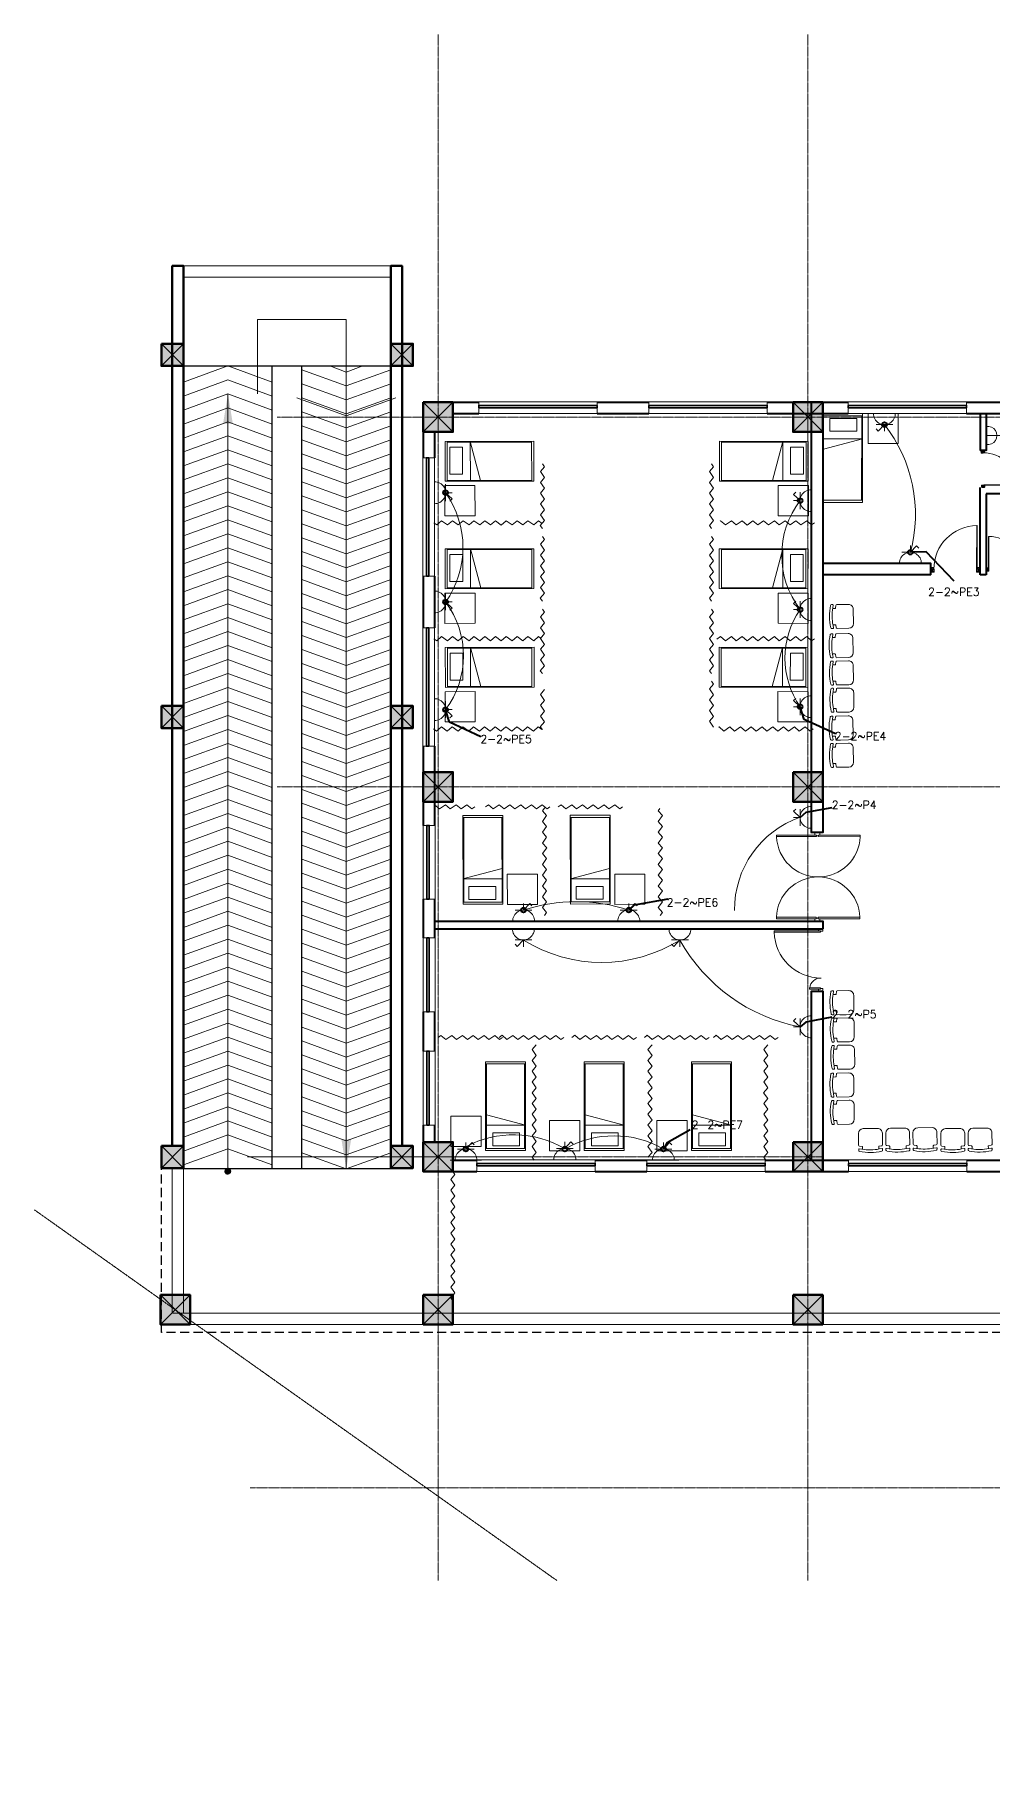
# Model space of a CAD drawing. Header units: millimetres. Extents: x 2355032 to 3136749, y 3674522 to 3929111.
# Drawn here: x 2555483 to 2574933, y 3816446 to 3851404 of the extents above; entities that cross this region are included whole.
import ezdxf

# ---------------------------------------------------------------- set-up
doc = ezdxf.new("R2010")
doc.units = ezdxf.units.MM
doc.header["$MEASUREMENT"] = 0
doc.linetypes.add('CENTER', pattern=[2, 1.25, -0.25, 0.25, -0.25])
doc.linetypes.add('DASHED', pattern=[0.75, 0.5, -0.25])
for name, color, linetype, lineweight in [('5 A power', 220, 'Continuous', 9), ('centreline', 52, 'CENTER', 5), ('Column-0.5', 14, 'Continuous', 50), ('Dimension- 0.15', 114, 'Continuous', 15), ('door', 41, 'Continuous', 5), ('Door Opening-0.09', 253, 'Continuous', 9), ('Furniture Hospital-0.09', 44, 'Continuous', 9), ('Hatch', 9, 'Continuous', 9), ('hatch-1', 53, 'Continuous', 15), ('hidden lines', 205, 'DASHED', 5), ('Power Sockets City supply', 141, 'Continuous', 13), ('Sill Level', 140, 'Continuous', 20), ('stairs', 6, 'Continuous', 25), ('WALL 0.2', 7, 'Continuous', 20), ('wall 0.4', 7, 'Continuous', 40), ('Wall-0.5', 7, 'Continuous', 50), ('WINDOW', 152, 'Continuous', 30), ('Windows Plan', 152, 'Continuous', 35)]:
    doc.layers.add(name, color=color, linetype=linetype, lineweight=lineweight)
doc.layers.add('power socket Generator', color=210, linetype='CENTER')
doc.layers.add('Wires', color=1, linetype='Continuous')
doc.styles.add('romans', font='romans.shx')
doc.styles.get("Standard").update_dxf_attribs({"font": 'arial.ttf'})
doc.linetypes.add('ZIGZAG', pattern='A,0.0001,-0.2,[131,ltypeshp.shx,S=0.2,R=0,X=-0.2,Y=0],-0.4,[131,ltypeshp.shx,S=0.2,R=180,X=0.2,Y=0],-0.2', length=0.8001)
doc.dimstyles.get("Standard").update_dxf_attribs({"dimtxt": 500, "dimasz": 100, "dimexe": 100, "dimexo": 200, "dimgap": 0.09, "dimtad": 0, "dimtoh": 1, "dimdec": 0, "dimzin": 0, "dimdsep": 46, "dimtxsty": 'Standard', "dimblk": 'DOT', "dimcen": 0, "dimclrd": 256, "dimclre": 256, "dimclrt": 256, "dimadec": 0, "dimazin": 0, "dimtfac": 1, "dimtdec": 0, "dimtofl": 0, "dimtmove": 0, "dimatfit": 3, "dimfxl": 1, "dimtolj": 1, "dimtzin": 0, "dimlwd": -1, "dimlwe": -1, "dimarcsym": 1})

# ---------------------------------------------------------------- blocks, each defined once
blk = doc.blocks.new('2ft column')
at = {"layer": 'Hatch', "ltscale": 5}
h = blk.add_hatch(color=256, dxfattribs=at)
h.dxf.hatch_style = 1
h.paths.add_polyline_path([(2207385, 4176559), (2207985, 4176559), (2207985, 4175959), (2207385, 4175959)])
at = {"layer": 'Column-0.5', "ltscale": 5}
blk.add_lwpolyline([(2207385, 4176559), (2207985, 4176559), (2207985, 4175959), (2207385, 4175959)], close=True, dxfattribs=at)
at = {"layer": 'Defpoints', "ltscale": 5}
for points in [[(2207985, 4176559), (2207385, 4175959)], [(2207985, 4175959), (2207385, 4176559)]]:
    blk.add_lwpolyline(points, dxfattribs=at)
blk = doc.blocks.new('_Dot')
at = {"color": 0, "linetype": 'ByBlock', "lineweight": -2}
blk.add_line((-0.5, 0), (-1, 0), dxfattribs=at)
at = {"color": 0, "linetype": 'ByBlock', "lineweight": -3, "const_width": 0.5}
blk.add_lwpolyline([(-0.25, 0, 1), (0.25, 0, 1)], format="xyb", close=True, dxfattribs=at)
blk = doc.blocks.new('d1')
at = {"layer": 'door'}
for p, q in [((2442.7, 10746.2), (2408.3, 10746.2)), ((2408.3, 10746.2), (2408.3, 10745.7)), ((2442.7, 10745.7), (2408.3, 10745.7))]:
    blk.add_line(p, q, dxfattribs=at)
at = {"layer": 'door', "ltscale": 80}
for points in [[(2445, 10779.7), (2445, 10782), (2444.6, 10782), (2444.6, 10782.4), (2441.8, 10782.4), (2441.8, 10782), (2441.4, 10782), (2441.4, 10780.1), (2442.7, 10780.1), (2442.7, 10779.7)], [(2445, 10746.2), (2445, 10743.9), (2444.6, 10743.9), (2444.6, 10743.4), (2441.8, 10743.4), (2441.8, 10743.9), (2441.4, 10743.9), (2441.4, 10745.7), (2442.7, 10745.7), (2442.7, 10746.2)]]:
    blk.add_lwpolyline(points, close=True, dxfattribs=at)
at = {"layer": 'Door Opening-0.09', "ltscale": 80}
blk.add_arc((2442.7, 10745.7), 34.4, 90, 179.274, dxfattribs=at)
at = {"layer": 'hidden lines'}
for centre, radius, start, end in [((2441.6, 10791.4), 9.82, 268.3986, 287.3158), ((2441.4, 10784.8), 4.22, 269.7899, 318.9675), ((2444.3, 10781.3), 2.81, 166.4652, 205.1802), ((2445, 10781.7), 2.48, 162.4671, 233.2418), ((2441.6, 10782), 3, 308.4681, 358.9527), ((2445.5, 10782.1), 1.81, 168.6475, 255.2319), ((2441.4, 10741.1), 4.22, 41.0325, 90.2101), ((2441.6, 10734.5), 9.82, 72.6842, 91.6014), ((2444.3, 10744.5), 2.81, 154.8198, 193.5348), ((2445, 10744.2), 2.48, 126.7582, 197.5329), ((2441.6, 10743.8), 3, 1.0473, 51.5319), ((2445.5, 10743.8), 1.81, 104.7681, 191.3525)]:
    blk.add_arc(centre, radius, start, end, dxfattribs=at)
blk = doc.blocks.new('BED')
at = {"layer": 'Furniture Hospital-0.09'}
for p, q in [((-2.12, 0.475), (-2.12, -0.475)), ((-2.12, -0.475), (-2.12, 0.475)), ((-0.008, 0.475), (-2.12, 0.475)), ((-2.07, 0.475), (-2.07, -0.475)), ((-0.058, 0.455), (-2.07, 0.455)), ((-0.855, -0.455), (-0.61, 0.475)), ((-0.61, 0.475), (-0.61, -0.455)), ((-0.058, -0.475), (-0.058, 0.475)), ((-0.008, -0.475), (-0.008, 0.475)), ((-0.425, 0.336), (-0.426, -0.303)), ((-0.425, 0.336), (-0.121, 0.336)), ((-0.121, -0.303), (-0.121, 0.336)), ((-0.426, -0.303), (-0.121, -0.303)), ((-2.12, -0.475), (-0.008, -0.475)), ((-2.07, -0.455), (-0.058, -0.455))]:
    blk.add_line(p, q, dxfattribs=at)
blk = doc.blocks.new("door 5'")
at = {"layer": 'door', "ltscale": 1000}
for points in [[(2177525, 4317078), (2177525, 4317062), (2177516, 4317062), (2177516, 4317020), (2177473, 4317020), (2177474, 4317105)], [(2177525, 4317062), (2177525, 4317105), (2177474, 4317105), (2177473, 4317020)], [(2177473, 4317020), (2177516, 4317020)], [(2177474, 4317105), (2177516, 4317105)], [(2178697, 4316120), (2178697, 4317060), (2178671, 4317060), (2178671, 4316120), (2178697, 4316120)], [(2178689, 4317076), (2178689, 4317060), (2178697, 4317060), (2178697, 4317018), (2178740, 4317018), (2178740, 4317104)], [(2178689, 4317060), (2178689, 4317104), (2178740, 4317104), (2178740, 4317018)], [(2178740, 4317018), (2178697, 4317018)]]:
    blk.add_lwpolyline(points, dxfattribs=at)
blk.add_lwpolyline([(2177516, 4316839), (2177516, 4317062), (2177543, 4317062), (2177543, 4316839)], close=True, dxfattribs=at)
at = {"layer": 'Door Opening-0.09', "ltscale": 1000}
for centre, radius, start, end in [((2177516, 4317062), 224, 276.6944, 2.344), ((2178697, 4317076), 957, 180.3416, 268.4244)]:
    blk.add_arc(centre, radius, start, end, dxfattribs=at)
at = {"layer": 'WINDOW', "ltscale": 5}
blk.add_line((2177474, 4317104), (2177474, 4317104), dxfattribs=at)
blk = doc.blocks.new('MAIN DOOR')
at = {"layer": 'door', "ltscale": 1000}
for points in [[(2313.5, 188.5), (2347.4, 188.5), (2347.4, 187.3), (2313.5, 187.3)], [(2381.3, 188.5), (2348.9, 188.5), (2348.9, 187.3), (2381.3, 187.3)]]:
    blk.add_lwpolyline(points, close=True, dxfattribs=at)
for points in [[(2346.1, 190.6), (2346.1, 188.5)], [(2348.9, 188.1), (2347.4, 188.1), (2347.4, 188.5), (2346.1, 188.5), (2346.1, 190.6), (2350.2, 190.6)], [(2347.4, 188.1), (2348.9, 188.1), (2348.9, 188.5), (2350.2, 188.5), (2350.2, 190.6), (2346.1, 190.6)], [(2350.2, 190.6), (2350.2, 188.5)], [(2313.4, 120.7), (2347.3, 120.7), (2347.3, 121.9), (2313.4, 121.9), (2313.4, 120.7)], [(2348.8, 121.1), (2347.3, 121.1), (2347.3, 120.7), (2346, 120.7), (2346, 118.6), (2350.1, 118.6)], [(2347.3, 121.1), (2348.8, 121.1), (2348.8, 120.7), (2350.1, 120.7), (2350.1, 118.6), (2346, 118.6)], [(2346, 118.6), (2346, 120.7)], [(2381.3, 120.7), (2348.8, 120.7), (2348.8, 121.9), (2381.3, 121.9), (2381.3, 120.7)], [(2350.1, 118.6), (2350.1, 120.7)]]:
    blk.add_lwpolyline(points, dxfattribs=at)
at = {"layer": 'Door Opening-0.09', "ltscale": 1000}
for centre, start, end in [((2347.4, 188.5), 182.1168, 357.8826), ((2347.3, 120.7), 2.1167, 177.8826)]:
    blk.add_arc(centre, 33.9, start, end, dxfattribs=at)
at = {"layer": 'WINDOW', "ltscale": 5}
blk.add_line((2350.1, 190.6), (2350.1, 190.6), dxfattribs=at)
blk = doc.blocks.new('BCHAIR')
at = {"layer": 'Furniture Hospital-0.09'}
for p, q in [((-0.15, 0), (0.15, 0)), ((-0.25, -0.1), (-0.25, -0.342)), ((0.25, -0.1), (0.25, -0.342)), ((-0.25, -0.431), (-0.25, -0.454)), ((-0.239, -0.421), (-0.181, -0.429)), ((-0.179, -0.369), (-0.232, -0.362)), ((-0.17, -0.379), (-0.17, -0.419)), ((0.17, -0.379), (0.17, -0.419)), ((0.179, -0.369), (0.232, -0.362)), ((0.239, -0.421), (0.181, -0.429)), ((0.25, -0.431), (0.25, -0.454))]:
    blk.add_line(p, q, dxfattribs=at)
for centre, radius, start, end in [((-0.15, -0.1), 0.1, 90, 180), ((-0.23, -0.342), 0.02, 180, 262.875), ((0.15, -0.1), 0.1, 360, 90), ((0.23, -0.342), 0.02, 277.125, 360), ((-0.24, -0.431), 0.01, 82.875, 180), ((-0.23, -0.454), 0.02, 180, 257.4986), ((0, 0.583), 1.083, 257.4986, 282.5014), ((-0.18, -0.419), 0.01, 262.875, 0), ((0, 0.594), 1.039, 259.9886, 280.0345), ((-0.18, -0.379), 0.01, 0, 82.875), ((0.18, -0.379), 0.01, 97.125, 180), ((0.18, -0.419), 0.01, 180, 277.125), ((0.23, -0.454), 0.02, 282.5014, 0), ((0.24, -0.431), 0.01, 0, 97.125)]:
    blk.add_arc(centre, radius, start, end, dxfattribs=at)
blk = doc.blocks.new('w1')
at = {"layer": 'Sill Level'}
blk.add_lwpolyline([(2460641, 3827503), (2460641, 3825103), (2460401, 3825103), (2460401, 3827503)], close=True, dxfattribs=at)
at = {"layer": 'Windows Plan'}
blk.add_lwpolyline([(2460521, 3825103), (2460521, 3827503), (2460473, 3827503), (2460473, 3825103)], close=True, dxfattribs=at)
blk = doc.blocks.new('w2')
at = {"layer": 'Sill Level'}
blk.add_lwpolyline([(2444138, 3818930), (2445638, 3818930), (2445638, 3818690), (2444138, 3818690)], close=True, dxfattribs=at)
at = {"layer": 'Windows Plan'}
blk.add_lwpolyline([(2445638, 3818810), (2444138, 3818810), (2444138, 3818762), (2445638, 3818762)], close=True, dxfattribs=at)
blk = doc.blocks.new('15A N soc')
at = {"layer": 'Power Sockets City supply', "color": 244, "lineweight": 13, "true_color": 0x991b1e}
for p, q in [((52222.561, 99516.206), (52222.561, 99516.26)), ((52222.561, 99516.206), (52222.61, 99516.259)), ((52222.61, 99516.259), (52222.628, 99516.24)), ((52222.434, 99516.116), (52222.686, 99516.116)), ((52222.628, 99516.206), (52222.493, 99516.206))]:
    blk.add_line(p, q, dxfattribs=at)
blk.add_arc((52222.561, 99516.118), 0.0881, 358.32, 181.68, dxfattribs=at)
blk = doc.blocks.new('5A soc')
at = {"layer": '5 A power', "lineweight": 18}
for p, q in [((895477, -137969), (895667, -137969)), ((895572, -137969), (895572, -137872))]:
    blk.add_line(p, q, dxfattribs=at)
blk.add_arc((895572, -137960), 57.1, 350.9122, 189.0878, dxfattribs=at)
blk = doc.blocks.new('RAMP23')
at = {"layer": 'Dimension- 0.15', "ltscale": 5}
h = blk.add_hatch(dxfattribs=at)
h.set_pattern_fill('ANSI31', color=256, scale=25.555556, angle=90)
h.set_pattern_definition([(135, (1623697.9227, 1877740.101), (-2.258813329, -2.258813329), [])])
h.paths.add_polyline_path([(2418321, 3996255), (2418380, 3996255), (2418380, 3996196, -0.414214)])
h.paths.add_polyline_path([(2418321, 3996255, -0.414214), (2418380, 3996314), (2418380, 3996255)])
h.paths.add_polyline_path([(2418380, 3996255), (2418380, 3996314, -0.414214), (2418439, 3996255)])
h.paths.add_polyline_path([(2418380, 3996196), (2418380, 3996255), (2418439, 3996255, -0.414214)])
blk.add_lwpolyline([(2418984, 4012016), (2418984, 4013523), (2420784, 4013523), (2420784, 4012700)], dxfattribs=at)
blk.add_circle((2418380, 3996255), 59.1, dxfattribs=at)
at = {"layer": 'hatch-1', "color": 4, "lineweight": 0, "ltscale": 5}
for points in [[(2417484, 4012256), (2418384, 4012583), (2419284, 4012256)], [(2419884, 4012503), (2420784, 4012177), (2421684, 4012503)], [(2420447, 4012583), (2420784, 4012460), (2421122, 4012583)], [(2417484, 4011973), (2418384, 4012299), (2419284, 4011973)], [(2419884, 4012220), (2420784, 4011893), (2421684, 4012220)], [(2417484, 4011689), (2418384, 4012016), (2419284, 4011689)], [(2419782, 4011938), (2420784, 4011574), (2421787, 4011938)], [(2419884, 4011936), (2420784, 4011610), (2421684, 4011936)], [(2417484, 4011406), (2418384, 4011732), (2419284, 4011406)], [(2419884, 4011653), (2420784, 4011326), (2421684, 4011653)], [(2417484, 4011122), (2418384, 4011449), (2419284, 4011122)], [(2417484, 4010839), (2418384, 4011165), (2419284, 4010839)], [(2419884, 4011369), (2420784, 4011043), (2421684, 4011369)], [(2417484, 4010555), (2418384, 4010882), (2419284, 4010555)], [(2419884, 4011086), (2420784, 4010759), (2421684, 4011086)], [(2419884, 4010802), (2420784, 4010476), (2421684, 4010802)], [(2417484, 4010272), (2418384, 4010598), (2419284, 4010272)], [(2419884, 4010519), (2420784, 4010192), (2421684, 4010519)], [(2417484, 4009988), (2418384, 4010315), (2419284, 4009988)], [(2419884, 4010235), (2420784, 4009909), (2421684, 4010235)], [(2417484, 4009705), (2418384, 4010031), (2419284, 4009705)], [(2417484, 4009421), (2418384, 4009748), (2419284, 4009421)], [(2419884, 4009952), (2420784, 4009625), (2421684, 4009952)], [(2417484, 4009138), (2418384, 4009464), (2419284, 4009138)], [(2419884, 4009668), (2420784, 4009342), (2421684, 4009668)], [(2419884, 4009385), (2420784, 4009058), (2421684, 4009385)], [(2417484, 4008854), (2418384, 4009181), (2419284, 4008854)], [(2419884, 4009101), (2420784, 4008775), (2421684, 4009101)], [(2417484, 4008571), (2418384, 4008897), (2419284, 4008571)], [(2419884, 4008818), (2420784, 4008491), (2421684, 4008818)], [(2417484, 4008287), (2418384, 4008614), (2419284, 4008287)], [(2417484, 4008004), (2418384, 4008330), (2419284, 4008004)], [(2419884, 4008534), (2420784, 4008208), (2421684, 4008534)], [(2417484, 4007721), (2418384, 4008047), (2419284, 4007721)], [(2419884, 4008251), (2420784, 4007924), (2421684, 4008251)], [(2419884, 4007967), (2420784, 4007641), (2421684, 4007967)], [(2417484, 4007437), (2418384, 4007763), (2419284, 4007437)], [(2419884, 4007684), (2420784, 4007357), (2421684, 4007684)], [(2417484, 4007154), (2418384, 4007480), (2419284, 4007154)], [(2419884, 4007400), (2420784, 4007074), (2421684, 4007400)], [(2417484, 4006870), (2418384, 4007196), (2419284, 4006870)], [(2417484, 4006587), (2418384, 4006913), (2419284, 4006587)], [(2419884, 4007117), (2420784, 4006791), (2421684, 4007117)], [(2417484, 4006303), (2418384, 4006629), (2419284, 4006303)], [(2419884, 4006833), (2420784, 4006507), (2421684, 4006833)], [(2417484, 4006020), (2418384, 4006346), (2419284, 4006020)], [(2419884, 4006550), (2420784, 4006224), (2421684, 4006550)], [(2419884, 4006266), (2420784, 4005940), (2421684, 4006266)], [(2417484, 4005736), (2418384, 4006062), (2419284, 4005736)], [(2419884, 4005983), (2420784, 4005657), (2421684, 4005983)], [(2417484, 4005453), (2418384, 4005779), (2419284, 4005453)], [(2419884, 4005699), (2420784, 4005373), (2421684, 4005699)], [(2417484, 4005169), (2418384, 4005495), (2419284, 4005169)], [(2417484, 4004886), (2418384, 4005212), (2419284, 4004886)], [(2419884, 4005416), (2420784, 4005090), (2421684, 4005416)], [(2417484, 4004602), (2418384, 4004928), (2419284, 4004602)], [(2419884, 4005132), (2420784, 4004806), (2421684, 4005132)], [(2419884, 4004849), (2420784, 4004523), (2421684, 4004849)], [(2417484, 4004319), (2418384, 4004645), (2419284, 4004319)], [(2419884, 4004565), (2420784, 4004239), (2421684, 4004565)], [(2417484, 4004035), (2418384, 4004361), (2419284, 4004035)], [(2419884, 4004282), (2420784, 4003956), (2421684, 4004282)], [(2417484, 4003752), (2418384, 4004078), (2419284, 4003752)], [(2417484, 4003752), (2418384, 4004078), (2419284, 4003752)], [(2417484, 4003468), (2418384, 4003794), (2419284, 4003468)], [(2419884, 4003998), (2420784, 4003672), (2421684, 4003998)], [(2417484, 4003185), (2418384, 4003511), (2419284, 4003185)], [(2419884, 4003715), (2420784, 4003389), (2421684, 4003715)], [(2419884, 4003431), (2420784, 4003105), (2421684, 4003431)], [(2417484, 4002901), (2418384, 4003228), (2419284, 4002901)], [(2419884, 4003148), (2420784, 4002822), (2421684, 4003148)], [(2417484, 4002618), (2418384, 4002944), (2419284, 4002618)], [(2419884, 4002864), (2420784, 4002538), (2421684, 4002864)], [(2417484, 4002334), (2418384, 4002661), (2419284, 4002334)], [(2417484, 4002051), (2418384, 4002377), (2419284, 4002051)], [(2419884, 4002581), (2420784, 4002255), (2421684, 4002581)], [(2417484, 4001767), (2418384, 4002094), (2419284, 4001767)], [(2419884, 4002298), (2420784, 4001971), (2421684, 4002298)], [(2419884, 4002014), (2420784, 4001688), (2421684, 4002014)], [(2417484, 4001484), (2418384, 4001810), (2419284, 4001484)], [(2419884, 4001731), (2420784, 4001404), (2421684, 4001731)], [(2417484, 4001200), (2418384, 4001527), (2419284, 4001200)], [(2419884, 4001447), (2420784, 4001121), (2421684, 4001447)], [(2417484, 4000917), (2418384, 4001243), (2419284, 4000917)], [(2419884, 4001164), (2420784, 4000837), (2421684, 4001164)], [(2417484, 4000633), (2418384, 4000960), (2419284, 4000633)], [(2417484, 4000350), (2418384, 4000676), (2419284, 4000350)], [(2419884, 4000880), (2420784, 4000554), (2421684, 4000880)], [(2417484, 4000066), (2418384, 4000393), (2419284, 4000066)], [(2419884, 4000597), (2420784, 4000270), (2421684, 4000597)], [(2419884, 4000313), (2420784, 3999987), (2421684, 4000313)], [(2417484, 3999783), (2418384, 4000109), (2419284, 3999783)], [(2419884, 4000030), (2420784, 3999703), (2421684, 4000030)], [(2417484, 3999499), (2418384, 3999826), (2419284, 3999499)], [(2419884, 3999746), (2420784, 3999420), (2421684, 3999746)], [(2417484, 3999216), (2418384, 3999542), (2419284, 3999216)], [(2417484, 3998932), (2418384, 3999259), (2419284, 3998932)], [(2419884, 3999463), (2420784, 3999136), (2421684, 3999463)], [(2417484, 3998649), (2418384, 3998975), (2419284, 3998649)], [(2419884, 3999179), (2420784, 3998853), (2421684, 3999179)], [(2419884, 3998896), (2420784, 3998569), (2421684, 3998896)], [(2417484, 3998365), (2418384, 3998692), (2419284, 3998365)], [(2419884, 3998612), (2420784, 3998286), (2421684, 3998612)], [(2417484, 3998082), (2418384, 3998408), (2419284, 3998082)], [(2419884, 3998329), (2420784, 3998002), (2421684, 3998329)], [(2417484, 3997798), (2418384, 3998125), (2419284, 3997798)], [(2417484, 3997515), (2418384, 3997841), (2419284, 3997515)], [(2419884, 3998045), (2420784, 3997719), (2421684, 3998045)], [(2417484, 3997231), (2418384, 3997558), (2419284, 3997231)], [(2419884, 3997762), (2420784, 3997435), (2421684, 3997762)], [(2419884, 3997478), (2420784, 3997152), (2421684, 3997478)], [(2417484, 3996948), (2418384, 3997274), (2419284, 3996948)], [(2419884, 3997195), (2420784, 3996868), (2421684, 3997195)], [(2417484, 3996664), (2418384, 3996991), (2419284, 3996664)], [(2419884, 3996911), (2420784, 3996585), (2421684, 3996911)], [(2417484, 3996381), (2418384, 3996707), (2419284, 3996381)], [(2417484, 3996381), (2418384, 3996707), (2419284, 3996381)], [(2419884, 3996628), (2420784, 3996301), (2421684, 3996628)]]:
    blk.add_lwpolyline(points, dxfattribs=at)
at = {"layer": 'stairs', "ltscale": 5}
for points in [[(2417484, 4012583), (2421684, 4012583)], [(2419284, 3996313), (2419284, 4012583)], [(2419884, 3996313), (2419884, 4012583)], [(2417484, 3996313), (2421684, 3996313)]]:
    blk.add_lwpolyline(points, dxfattribs=at)
at = {"layer": 'WALL 0.2', "ltscale": 5}
for points in [[(2417484, 4014613), (2421684, 4014613)], [(2417484, 4014383), (2421684, 4014383)]]:
    blk.add_lwpolyline(points, dxfattribs=at)
at = {"layer": 'Wall-0.5', "ltscale": 5}
for points in [[(2417254, 3996768), (2417484, 3996768), (2417484, 4014613), (2417254, 4014613)], [(2421684, 3996768), (2421914, 3996768), (2421914, 4014613), (2421684, 4014613)]]:
    blk.add_lwpolyline(points, close=True, dxfattribs=at)
at = {"layer": 'Hatch', "xscale": 0.75, "yscale": 0.75, "zscale": 0.75}
for p in [(761496, 880614), (766146, 880614), (761496, 873271), (766146, 873271), (761496, 864349), (766146, 864349)]:
    blk.add_blockref('2ft column', p, dxfattribs=at)
at = {"layer": 'Dimension- 0.15', "ltscale": 5}
for points, override in [([(2420784, 3996301), (2420784, 4012700)], {"dimasz": 600, "dimfxl": 500, "dimfxlon": 1}), ([(2418384, 4012016), (2418380, 3996313)], {"dimasz": 600, "dimgap": 0.09, "dimtad": 0, "dimfxl": 500, "dimfxlon": 1})]:
    blk.add_leader(points, dimstyle='Standard', override=override, dxfattribs=at)

msp = doc.modelspace()

# ---------------------------------------------------------------- linework, layer by layer
at = {"layer": 'centreline', "ltscale": 5}
for p, q in [((2563669, 3851404), (2563669, 3820058)), ((2563669, 3851404), (2563669, 3820058)), ((2571169, 3851404), (2571169, 3820058)), ((2571169, 3851404), (2571169, 3820058)), ((2604746, 3843646), (2560403, 3843646)), ((2604746, 3843646), (2560403, 3843646)), ((2604746, 3836146), (2560403, 3836146)), ((2604746, 3836146), (2560403, 3836146)), ((2565583, 3828646), (2559803, 3828646)), ((2570279, 3828646), (2559803, 3828646)), ((2565583, 3828646), (2560403, 3828646)), ((2565583, 3828646), (2560403, 3828646)), ((2571469, 3828646), (2570279, 3828646)), ((2571469, 3828646), (2570279, 3828646)), ((2571469, 3828646), (2570279, 3828646)), ((2571469, 3828646), (2570279, 3828646)), ((2578669, 3821938), (2559858, 3821938))]:
    msp.add_line(p, q, dxfattribs=at)
msp.add_lwpolyline([(2555483, 3827571), (2566074, 3820058)], dxfattribs=at)
at = {"layer": 'Furniture Hospital-0.09'}
for points in [[(2572389, 3843722), (2573002, 3843722), (2573002, 3843108), (2572389, 3843108)], [(2564418, 3841643), (2564417, 3842257), (2563804, 3842256), (2563805, 3841642)], [(2570565, 3841643), (2570566, 3842257), (2571179, 3842256), (2571179, 3841642)], [(2564421, 3839465), (2564420, 3840079), (2563807, 3840078), (2563807, 3839464)], [(2570563, 3839465), (2570563, 3840079), (2571177, 3840078), (2571176, 3839464)], [(2564423, 3837465), (2564423, 3838079), (2563809, 3838078), (2563810, 3837464)], [(2570560, 3837465), (2570561, 3838079), (2571174, 3838078), (2571173, 3837464)], [(2565685, 3834378), (2565072, 3834377), (2565073, 3833764), (2565686, 3833764)], [(2567863, 3834380), (2567250, 3834380), (2567251, 3833766), (2567864, 3833767)], [(2563930, 3829470), (2564543, 3829470), (2564543, 3828857), (2563930, 3828857)], [(2565930, 3829381), (2566543, 3829381), (2566543, 3828768), (2565930, 3828768)], [(2568108, 3829381), (2568721, 3829381), (2568721, 3828768), (2568108, 3828768)]]:
    msp.add_lwpolyline(points, close=True, dxfattribs=at)
at = {"layer": 'stairs', "linetype": 'DASHED', "ltscale": 366}
msp.add_lwpolyline([(2602219, 3817346), (2602219, 3816446), (2594107, 3816446), (2593207, 3816446), (2593207, 3825087), (2558058, 3825087), (2558058, 3828418)], dxfattribs=at)
at = {"layer": 'WALL 0.2', "ltscale": 5}
for p, q in [((2558274, 3828423), (2558274, 3825481)), ((2558504, 3828423), (2558504, 3825481)), ((2558288, 3825476), (2586849, 3825476)), ((2558058, 3825246), (2586619, 3825246))]:
    msp.add_line(p, q, dxfattribs=at)
at = {"layer": 'wall 0.4', "ltscale": 5}
for p, q in [((2563969, 3843946), (2564494, 3843946)), ((2563969, 3843716), (2564494, 3843716)), ((2566894, 3843946), (2567944, 3843946)), ((2566894, 3843716), (2567944, 3843716)), ((2570344, 3843946), (2571988, 3843946)), ((2570344, 3843716), (2571988, 3843716)), ((2574388, 3843946), (2576569, 3843946)), ((2574388, 3843716), (2576339, 3843716)), ((2574662, 3843716), (2574662, 3842966)), ((2574787, 3843716), (2574787, 3842966)), ((2563369, 3843346), (2563369, 3842821)), ((2563369, 3843346), (2563369, 3842821)), ((2563599, 3843346), (2563599, 3842821)), ((2563599, 3843346), (2563599, 3842821)), ((2574787, 3842966), (2574662, 3842966)), ((2576339, 3842091), (2574787, 3842091)), ((2574787, 3842091), (2574787, 3840446)), ((2563369, 3840421), (2563369, 3839371)), ((2563369, 3840421), (2563369, 3839371)), ((2563599, 3840421), (2563599, 3839371)), ((2563599, 3840421), (2563599, 3839371)), ((2573662, 3840446), (2571469, 3840446)), ((2574787, 3840446), (2574662, 3840446)), ((2563369, 3836971), (2563369, 3835512)), ((2563369, 3836971), (2563369, 3835368)), ((2563599, 3836971), (2563599, 3835512)), ((2563599, 3836971), (2563599, 3835368)), ((2563369, 3833868), (2563369, 3833085)), ((2563599, 3833868), (2563599, 3833085)), ((2563369, 3831585), (2563369, 3830791)), ((2563599, 3831585), (2563599, 3830791)), ((2563369, 3829291), (2563369, 3828946)), ((2563599, 3829291), (2563599, 3828946)), ((2563969, 3828576), (2564455, 3828576)), ((2563969, 3828346), (2564455, 3828346)), ((2566855, 3828576), (2567905, 3828576)), ((2566855, 3828346), (2567905, 3828346)), ((2570305, 3828576), (2571994, 3828576)), ((2570305, 3828346), (2571994, 3828346)), ((2574394, 3828576), (2575444, 3828576)), ((2574394, 3828346), (2575444, 3828346))]:
    msp.add_line(p, q, dxfattribs=at)
for points in [[(2571469, 3843646), (2571469, 3835222), (2571239, 3835222), (2571239, 3843946)], [(2574662, 3840446), (2574662, 3842216)], [(2573662, 3840446), (2573662, 3840676), (2571469, 3840676)], [(2563585, 3833422), (2571469, 3833422), (2571469, 3833272)], [(2563585, 3833272), (2571469, 3833272)], [(2571239, 3828576), (2571239, 3832005), (2571472, 3832005)], [(2571469, 3832005), (2571469, 3828576)]]:
    msp.add_lwpolyline(points, dxfattribs=at)
at = {"layer": 'wall 0.4', "color": 3, "ltscale": 5}
for centre in [(2572719, 3843494), (2563821, 3842114), (2571010, 3841952), (2573246, 3840905), (2563821, 3839898), (2571010, 3839743), (2563821, 3837713), (2571010, 3837774), (2565401, 3833651), (2567535, 3833651), (2564234, 3828805), (2566240, 3828805), (2568238, 3828805)]:
    msp.add_circle(centre, 47.6, dxfattribs=at)
at = {"layer": 'WINDOW', "linetype": 'ZIGZAG', "lineweight": 20, "ltscale": 0.5}
for points in [[(2565783, 3841390), (2565741, 3841446), (2565826, 3841547), (2565743, 3841667), (2565826, 3841765), (2565743, 3841885), (2565826, 3841984), (2565743, 3842103), (2565826, 3842202), (2565743, 3842322), (2565826, 3842420), (2565743, 3842540), (2565826, 3842639), (2565783, 3842700)], [(2569213, 3841390), (2569171, 3841446), (2569256, 3841547), (2569173, 3841667), (2569256, 3841765), (2569173, 3841885), (2569256, 3841984), (2569173, 3842103), (2569256, 3842202), (2569173, 3842322), (2569256, 3842420), (2569173, 3842540), (2569256, 3842639), (2569213, 3842700)], [(2565779, 3841491), (2565706, 3841541), (2565607, 3841459), (2565487, 3841541), (2565389, 3841459), (2565269, 3841541), (2565170, 3841459), (2565051, 3841541), (2564950, 3841456), (2564835, 3841544), (2564734, 3841459), (2564614, 3841541), (2564515, 3841459), (2564395, 3841541), (2564297, 3841459), (2564177, 3841541), (2564079, 3841459), (2563959, 3841541), (2563860, 3841459), (2563740, 3841541), (2563642, 3841459), (2563580, 3841501)], [(2565783, 3839917), (2565741, 3839973), (2565826, 3840074), (2565743, 3840194), (2565826, 3840293), (2565743, 3840413), (2565826, 3840511), (2565743, 3840631), (2565826, 3840730), (2565743, 3840849), (2565826, 3840948), (2565743, 3841068), (2565826, 3841166), (2565783, 3841228)], [(2569213, 3839917), (2569171, 3839973), (2569256, 3840074), (2569173, 3840194), (2569256, 3840293), (2569173, 3840413), (2569256, 3840511), (2569173, 3840631), (2569256, 3840730), (2569173, 3840849), (2569256, 3840948), (2569173, 3841068), (2569256, 3841166), (2569213, 3841228)], [(2569389, 3841536), (2569397, 3841541), (2569496, 3841459), (2569616, 3841541), (2569714, 3841459), (2569834, 3841541), (2569935, 3841456), (2570050, 3841544), (2570151, 3841459), (2570271, 3841541), (2570369, 3841459), (2570489, 3841541), (2570588, 3841459), (2570708, 3841541), (2570806, 3841459), (2570926, 3841541), (2571024, 3841459), (2571144, 3841541), (2571243, 3841459), (2571304, 3841501)], [(2565783, 3838444), (2565741, 3838500), (2565826, 3838601), (2565743, 3838721), (2565826, 3838819), (2565743, 3838939), (2565826, 3839038), (2565743, 3839157), (2565826, 3839256), (2565743, 3839376), (2565826, 3839474), (2565743, 3839594), (2565826, 3839693), (2565783, 3839754)], [(2569213, 3838444), (2569171, 3838500), (2569256, 3838601), (2569173, 3838721), (2569256, 3838819), (2569173, 3838939), (2569256, 3839038), (2569173, 3839157), (2569256, 3839256), (2569173, 3839376), (2569256, 3839474), (2569173, 3839594), (2569256, 3839693), (2569213, 3839754)], [(2565748, 3839164), (2565706, 3839194), (2565607, 3839111), (2565487, 3839194), (2565389, 3839111), (2565269, 3839194), (2565170, 3839111), (2565051, 3839194), (2564950, 3839108), (2564835, 3839196), (2564734, 3839111), (2564614, 3839194), (2564515, 3839111), (2564395, 3839194), (2564297, 3839111), (2564177, 3839194), (2564079, 3839111), (2563959, 3839194), (2563860, 3839111), (2563740, 3839194), (2563642, 3839111), (2563580, 3839153)], [(2569325, 3839143), (2569397, 3839194), (2569496, 3839111), (2569616, 3839194), (2569714, 3839111), (2569834, 3839194), (2569935, 3839108), (2570050, 3839196), (2570151, 3839111), (2570271, 3839194), (2570369, 3839111), (2570489, 3839194), (2570588, 3839111), (2570708, 3839194), (2570806, 3839111), (2570926, 3839194), (2571024, 3839111), (2571144, 3839194), (2571243, 3839111), (2571304, 3839153)], [(2565783, 3837309), (2565741, 3837364), (2565826, 3837465), (2565743, 3837585), (2565826, 3837684), (2565743, 3837804), (2565826, 3837902), (2565743, 3838022), (2565826, 3838121)], [(2569256, 3837358), (2569173, 3837478), (2569256, 3837576), (2569173, 3837696), (2569256, 3837795), (2569173, 3837914), (2569256, 3838013), (2569173, 3838133), (2569256, 3838231), (2569213, 3838293)], [(2565773, 3837313), (2565701, 3837363), (2565602, 3837281), (2565482, 3837363), (2565384, 3837281), (2565264, 3837363), (2565165, 3837281), (2565045, 3837363), (2564944, 3837278), (2564829, 3837366), (2564728, 3837281), (2564609, 3837363), (2564510, 3837281), (2564390, 3837363), (2564292, 3837281), (2564172, 3837363), (2564073, 3837281), (2563953, 3837363), (2563855, 3837281), (2563735, 3837363), (2563637, 3837281), (2563575, 3837323)], [(2569358, 3837358), (2569366, 3837363), (2569465, 3837281), (2569585, 3837363), (2569683, 3837281), (2569803, 3837363), (2569904, 3837278), (2570019, 3837366), (2570120, 3837281), (2570240, 3837363), (2570338, 3837281), (2570458, 3837363), (2570557, 3837281), (2570677, 3837363), (2570775, 3837281), (2570895, 3837363), (2570994, 3837281), (2571113, 3837363), (2571212, 3837281), (2571273, 3837323)], [(2564411, 3835743), (2564355, 3835700), (2564254, 3835785), (2564134, 3835702), (2564036, 3835785), (2563916, 3835702), (2563817, 3835785), (2563697, 3835702), (2563599, 3835785)], [(2565938, 3835743), (2565882, 3835700), (2565781, 3835785), (2565662, 3835702), (2565563, 3835785), (2565443, 3835702), (2565345, 3835785), (2565225, 3835702), (2565126, 3835785), (2565007, 3835702), (2564908, 3835785), (2564788, 3835702), (2564690, 3835785), (2564628, 3835743)], [(2565837, 3835738), (2565787, 3835665), (2565870, 3835567), (2565787, 3835447), (2565870, 3835348), (2565787, 3835229), (2565870, 3835130), (2565787, 3835010), (2565872, 3834909), (2565785, 3834794), (2565870, 3834693), (2565787, 3834574), (2565870, 3834475), (2565787, 3834355), (2565870, 3834257), (2565787, 3834137), (2565870, 3834038), (2565787, 3833918), (2565870, 3833820), (2565787, 3833700), (2565870, 3833601), (2565827, 3833540)], [(2567411, 3835743), (2567355, 3835700), (2567254, 3835785), (2567134, 3835702), (2567036, 3835785), (2566916, 3835702), (2566817, 3835785), (2566697, 3835702), (2566599, 3835785), (2566479, 3835702), (2566380, 3835785), (2566261, 3835702), (2566162, 3835785), (2566101, 3835743)], [(2568164, 3835708), (2568135, 3835665), (2568218, 3835567), (2568135, 3835447), (2568218, 3835348), (2568135, 3835229), (2568218, 3835130), (2568135, 3835010), (2568220, 3834909), (2568133, 3834794), (2568218, 3834693), (2568135, 3834574), (2568218, 3834475), (2568135, 3834355), (2568218, 3834257), (2568135, 3834137), (2568218, 3834038), (2568135, 3833918), (2568218, 3833820), (2568135, 3833700), (2568218, 3833601), (2568175, 3833540)], [(2563668, 3831068), (2563724, 3831110), (2563825, 3831025), (2563945, 3831108), (2564043, 3831025), (2564163, 3831108), (2564262, 3831025), (2564382, 3831108), (2564480, 3831025), (2564600, 3831108), (2564698, 3831025), (2564818, 3831108), (2564917, 3831025), (2564978, 3831068)], [(2564909, 3831068), (2564965, 3831111), (2565066, 3831026), (2565186, 3831108), (2565284, 3831026), (2565404, 3831108), (2565503, 3831026), (2565623, 3831108), (2565721, 3831026), (2565841, 3831108), (2565940, 3831026), (2566059, 3831108), (2566158, 3831026), (2566220, 3831068)], [(2566383, 3831068), (2566439, 3831111), (2566540, 3831026), (2566659, 3831108), (2566758, 3831026), (2566878, 3831108), (2566976, 3831026), (2567096, 3831108), (2567195, 3831026), (2567315, 3831108), (2567413, 3831026), (2567533, 3831108), (2567632, 3831026), (2567693, 3831068)], [(2567855, 3831068), (2567911, 3831111), (2568012, 3831026), (2568132, 3831108), (2568230, 3831026), (2568350, 3831108), (2568449, 3831026), (2568569, 3831108), (2568667, 3831026), (2568787, 3831108), (2568886, 3831026), (2569005, 3831108), (2569104, 3831026), (2569166, 3831068)], [(2569255, 3831068), (2569311, 3831111), (2569412, 3831026), (2569531, 3831108), (2569630, 3831026), (2569750, 3831108), (2569848, 3831026), (2569968, 3831108), (2570067, 3831026), (2570187, 3831108), (2570285, 3831026), (2570405, 3831108), (2570504, 3831026), (2570565, 3831068)], [(2565659, 3830920), (2565576, 3830822), (2565659, 3830702), (2565576, 3830603), (2565659, 3830483), (2565576, 3830385), (2565659, 3830265), (2565576, 3830166), (2565659, 3830047), (2565574, 3829945), (2565661, 3829831), (2565576, 3829730), (2565659, 3829610), (2565576, 3829511), (2565659, 3829391), (2565576, 3829293), (2565659, 3829173), (2565576, 3829074), (2565659, 3828955), (2565576, 3828856), (2565659, 3828736), (2565576, 3828638), (2565618, 3828576)], [(2568007, 3830920), (2567924, 3830822), (2568007, 3830702), (2567924, 3830603), (2568007, 3830483), (2567924, 3830385), (2568007, 3830265), (2567924, 3830166), (2568007, 3830047), (2567922, 3829945), (2568009, 3829831), (2567924, 3829730), (2568007, 3829610), (2567924, 3829511), (2568007, 3829391), (2567924, 3829293), (2568007, 3829173), (2567924, 3829074), (2568007, 3828955), (2567924, 3828856), (2568007, 3828736), (2567924, 3828638)], [(2570355, 3830920), (2570272, 3830822), (2570355, 3830702), (2570272, 3830603), (2570355, 3830483), (2570272, 3830385), (2570355, 3830265), (2570272, 3830166), (2570355, 3830047), (2570270, 3829945), (2570357, 3829831), (2570272, 3829730), (2570355, 3829610), (2570272, 3829511), (2570355, 3829391), (2570272, 3829293), (2570355, 3829173), (2570272, 3829074), (2570355, 3828955), (2570272, 3828856), (2570355, 3828736), (2570272, 3828638), (2570314, 3828576)], [(2563969, 3828346), (2564011, 3828290), (2563926, 3828189), (2564009, 3828069), (2563926, 3827971), (2564009, 3827851), (2563926, 3827753), (2564009, 3827633), (2563926, 3827534), (2564009, 3827414), (2563926, 3827316), (2564009, 3827196), (2563926, 3827097), (2563969, 3827036)], [(2567959, 3828586), (2567966, 3828576)], [(2563969, 3827036), (2564011, 3826980), (2563926, 3826879), (2564009, 3826759), (2563926, 3826661), (2564009, 3826541), (2563926, 3826442), (2564009, 3826322), (2563926, 3826224), (2564009, 3826104), (2563926, 3826005), (2564009, 3825886), (2563926, 3825787), (2563969, 3825726)]]:
    msp.add_lwpolyline(points, dxfattribs=at)
at = {"layer": 'Wires', "color": 5, "lineweight": 9}
for centre, radius, start, end in [((2570398, 3841671), 2952, 344.9695, 38.148), ((2562253, 3841004), 1920, 324.7533, 35.2467), ((2572460, 3840849), 1822, 142.7384, 217.2616), ((2562366, 3838806), 1818, 323.1538, 36.8462), ((2572433, 3838759), 1730, 145.3116, 214.6884), ((2566470, 3830352), 3467, 72.0794, 107.9206), ((2565202, 3827027), 2066, 59.9179, 117.9347), ((2567239, 3827078), 1995, 59.9521, 120.0479)]:
    msp.add_arc(centre, radius, start, end, dxfattribs=at)
at = {"layer": 'Wires', "color": 2, "lineweight": 9}
for centre, radius, start, end in [((2571658, 3833663), 1977, 109.1292, 180.5448), ((2566987, 3835601), 3012, 238.1479, 301.8521), ((2571660, 3834751), 3527, 208.9677, 259.3845)]:
    msp.add_arc(centre, radius, start, end, dxfattribs=at)

# ---------------------------------------------------------------- block references
at = {"layer": 'door', "xscale": -1, "rotation": 270}
msp.add_blockref("door 5'", (-1745635, 1654532), dxfattribs=at)
at = {"layer": 'Door Opening-0.09'}
for name, p, xscale, yscale, zscale, rotation in [('d1', (2624582, 3636286), -19.2307692307673, 19.23076923076723, 19.23076923076723, 0.7978814814005375), ('d1', (2850171, 3903036), -25.64102998076803, 25.64102998076803, 25.64102998076803, 89.96666488534903), ('d1', (2368183, 3887540), 19.23076923076723, 19.23076923076723, 19.23076923076723, 270), ('MAIN DOOR', (2630066, 3838134), 25.0000182071143, 25.0000182071143, 25.0000182071143, 179.9491575826777)]:
    msp.add_blockref(name, p, dxfattribs=dict(at, xscale=xscale, yscale=yscale, zscale=zscale, rotation=rotation))
at = {"layer": 'Furniture Hospital-0.09', "zscale": 851.8518518849082}
for p, xscale, yscale, rotation in [((2571873, 3843723), -851.8518518849082, 851.8518518849081, 269.9280295148752), ((2563803, 3842749), -851.8518518849081, 851.8518518849083, 0.07196910721486205), ((2571180, 3842749), 851.8518518849082, 851.8518518849082, 359.9280295146831), ((2563806, 3840571), -851.8518518849081, 851.8518518849083, 0.07196910721486205), ((2571177, 3840571), 851.8518518849082, 851.8518518849082, 359.9280295146831), ((2563809, 3838571), -851.8518518849081, 851.8518518849083, 0.07196910721486205), ((2571175, 3838571), 851.8518518849082, 851.8518518849082, 359.9280295146831), ((2564579, 3833763), -851.8518518849081, 851.8518518849083, 90.07196910721487), ((2566757, 3833766), -851.8518518849081, 851.8518518849083, 90.07196910721487), ((2565036, 3828768), 851.8518518849082, 851.8518518849082, 270), ((2567036, 3828768), 851.8518518849082, 851.8518518849082, 270), ((2569214, 3828768), 851.8518518849082, 851.8518518849082, 270)]:
    msp.add_blockref('BED', p, dxfattribs=dict(at, xscale=xscale, yscale=yscale, rotation=rotation))
at = {"layer": 'Furniture Hospital-0.09', "color": 8, "linetype": 'Continuous', "xscale": 971.1111111110954, "yscale": 971.1111111110954, "zscale": 971.1111111110954}
for p, rotation in [((2572092, 3839607), 270.8219194309884), ((2572084, 3839015), 270.8219194309884), ((2572092, 3838462), 270.8219194309884), ((2572100, 3837910), 270.8219194309884), ((2572084, 3837346), 270.8219194309884), ((2572092, 3836793), 270.8219194309884), ((2572100, 3831776), 270.8219194309884), ((2572108, 3831223), 270.8219194309884), ((2572116, 3830670), 270.8219194309884), ((2572100, 3830106), 270.8219194309884), ((2572108, 3829553), 270.8219194309884), ((2572435, 3829220), 0.8219194309883305), ((2572988, 3829228), 0.8219194309883305), ((2573541, 3829236), 0.8219194309883305), ((2574104, 3829220), 0.8219194309883305), ((2574657, 3829228), 0.8219194309883305)]:
    msp.add_blockref('BCHAIR', p, dxfattribs=dict(at, rotation=rotation))
at = {"layer": 'Hatch'}
for p in [(355984, -332612), (355984, -332612), (363484, -332612), (363484, -332612), (355984, -340112), (355984, -340112), (363484, -340112), (363484, -340112), (355984, -347612), (355984, -347612), (363484, -347612), (363484, -347612), (350653, -350712), (355984, -350712), (363484, -350712)]:
    msp.add_blockref('2ft column', p, dxfattribs=at)
at = {"layer": 'power socket Generator', "linetype": 'Continuous', "xscale": 3.253162499517202, "yscale": 3.253162499517202, "zscale": 3.253162499517202, "rotation": 270}
msp.add_blockref('5A soc', (3023623, 6756714), dxfattribs=at)
at = {"layer": 'Power Sockets City supply', "lineweight": 0, "xscale": 2523.339306174504, "yscale": 2523.339306174504, "zscale": 2523.339306174504}
for p, rotation in [((134347960, 254956649), 180), ((-248549334, 135617353), 270.0000000000001), ((-248549334, 135615138), 270.0000000000001), ((253684165, -127935496), 90), ((253684165, -127937467), 90), ((-248549334, 135612955), 270.0000000000001), ((253684165, -127939711), 90), ((134340639, 254946198), 180), ((134343815, 254946198), 180), ((253684165, -127943957), 90)]:
    msp.add_blockref('15A N soc', p, dxfattribs=dict(at, rotation=rotation))
for p in [(-129201993, -247272250), (-129209838, -247279505), (-129207705, -247279505), (-129211007, -247284350), (-129209001, -247284340), (-129207003, -247284350)]:
    msp.add_blockref('15A N soc', p, dxfattribs=at)
at = {"layer": 'wall 0.4'}
for name, p in [('RAMP23', (141023, -167900)), ('w1', (102958, 15318)), ('w1', (102958, 15318))]:
    msp.add_blockref(name, p, dxfattribs=at)
at = {"layer": 'wall 0.4', "rotation": 270}
for name, p in [('w1', (-1260609, 6304357)), ('w1', (-1257159, 6304357)), ('w1', (-1253115, 6304357)), ('w2', (-1255322, 6279506)), ('w2', (-1255322, 6277223)), ('w2', (-1255322, 6274928)), ('w1', (-1260648, 6288987)), ('w1', (-1253109, 6288987))]:
    msp.add_blockref(name, p, dxfattribs=at)
at = {"layer": 'wall 0.4', "xscale": -1}
for p, rotation in [((102958, 7664474), 180), ((102958, 7664474), 180), ((6395408, 6288987), 90)]:
    msp.add_blockref('w1', p, dxfattribs=dict(at, rotation=rotation))
at = {"layer": 'Wires', "color": 5, "lineweight": 9, "xscale": 2523.339306174504, "yscale": 2523.339306174504, "zscale": 2523.339306174504, "rotation": 90}
msp.add_blockref('15A N soc', (253684165, -127933289), dxfattribs=at)

# ---------------------------------------------------------------- texts
at = {"layer": 'wall 0.4', "color": 5, "ltscale": 5, "style": 'romans'}
for s, p in [('2-2~PE3', (2573607, 3840021)), ('2-2~PE5', (2564526, 3837037)), ('2-2~PE4', (2571714, 3837095)), ('2-2~PE6', (2568306, 3833724)), ('2-2~PE7', (2568809, 3829217))]:
    msp.add_text(s, height=162.3, dxfattribs=at).set_placement(p)
at = {"layer": 'Wires', "color": 2, "lineweight": 9, "style": 'romans'}
for s, p in [('2-2~P4', (2571651, 3835703)), ('2-2~P5', (2571651, 3831457))]:
    msp.add_text(s, height=162.3, dxfattribs=at).set_placement(p)

# ---------------------------------------------------------------- leaders
at = {"layer": 'wall 0.4', "ltscale": 5}
for points in [[(2574134, 3840320), (2573568, 3840913), (2573248, 3840905)], [(2571655, 3835726), (2571124, 3835626), (2571012, 3835530)], [(2568326, 3833869), (2567647, 3833748), (2567537, 3833650)], [(2571655, 3831480), (2571124, 3831380), (2571012, 3831284)], [(2568783, 3829197), (2568313, 3828932), (2568238, 3828805)]]:
    msp.add_leader(points, dimstyle='Standard', override={"dimfxl": 500, "dimfxlon": 1}, dxfattribs=at)
at = {"layer": 'wall 0.4', "color": 5, "ltscale": 5}
for points in [[(2564537, 3837166), (2563902, 3837458), (2563821, 3837711)], [(2571726, 3837224), (2571090, 3837517), (2571010, 3837770)]]:
    msp.add_leader(points, dimstyle='Standard', override={"dimfxl": 500, "dimfxlon": 1}, dxfattribs=at)

doc.saveas('drawing.dxf')
